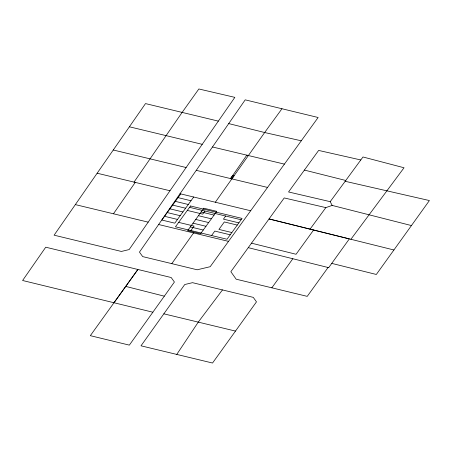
<?xml version="1.0" encoding="UTF-8"?>
<svg xmlns="http://www.w3.org/2000/svg" width="452" height="452" viewBox="0 0 452 452"><rect width="100%" height="100%" fill="white"/><g stroke="black" fill="none" stroke-linecap="round" stroke-linejoin="round"><path stroke-width="0.68" d="M176.772 354.419L198.422 321.892L222.469 289.918M218.344 121.125L145.504 103.587L54.104 235.181L121.373 251.448L129.148 249.566L234.842 97.361L198.857 88.971L182.122 112.412L134.024 182.099L169.992 190.755M113.446 213.785L135.255 182.399L97.146 173.218M158.629 224.514L245.21 99.847L318.135 117.497L210.18 266.703L197.191 269.782L142.691 256.606L139.459 252.109L158.629 224.514L228.52 241.374M231.87 178.885L234.108 175.692L232.78 175.382L230.582 178.574L246.82 155.166L284.41 164.121M215.333 202.236L264.663 132.526L281.969 108.751M171.794 263.635L193.586 232.949M164.319 296.179L174.41 282.02L171.178 277.522L45.737 247.199L22.6 280.5L152.861 312.208L164.319 296.179L125.735 286.404L90.327 335.672L129.345 345.125L152.861 312.208M163.844 313.829L184.744 284.528L192.512 282.675L253.261 297.371L256.476 301.857L212.536 363.029L141.001 345.814L163.844 313.829L235.475 331.079M125.735 286.404L137.888 269.477L113.983 302.738M350.888 239.289L404.043 167.76L362.979 156.985L345.158 181.292L429.4 200.552L376.324 274.466L331.757 263.386M180.766 193.902L161.861 220.045L174.794 223.164L193.699 197.021M190.885 230.531L194.094 226.096L178.659 222.378M204.976 211.05L202.739 214.146L187.303 210.423M211.587 235.52L214.796 231.085L230.226 234.808M225.678 216.039L223.435 219.135L238.871 222.859M411.456 225.565L332.163 205.423L325.847 207.615L284.229 197.942L230.859 271.708L236.17 279.195L307.23 296.365L328.067 267.505M332.163 205.423L330.209 201.665L288.551 191.97L318.632 150.431L360.798 159.963M271.838 287.811L292.834 258.747M248.244 247.656L328.683 267.652L349.339 238.899L313.592 230.028L296.066 254.273L251.498 243.17M310.066 229.136L325.847 207.615M330.209 201.665L345.774 180.478L304.416 170.082M301.281 140.804L264.663 132.526L228.718 123.588M212.48 146.973L248.363 155.533M196.258 170.347L267.539 187.439M129.385 126.792L202.23 144.329M113.266 149.996L186.111 167.528M180.003 193.722L250.662 210.751M178.065 197.637L190.998 200.756M175.365 201.372L188.298 204.49M189.541 207.327L241.108 219.757M172.664 205.106L185.597 208.225M201.123 211.965L214.062 215.084M169.963 208.841L182.896 211.96M198.422 215.7L211.361 218.819M237.272 225.068L224.333 221.949L218.932 229.418L231.87 232.537M167.263 212.576L180.195 215.694M195.722 219.435L208.66 222.553M164.562 216.31L177.495 219.429M193.021 223.169L205.959 226.288M190.32 226.904L203.259 230.023M75.337 204.603L148.183 222.141M393.912 249.979L269.042 218.937L313.592 230.028M190.512 205.988L175.449 226.814L227.017 239.244L242.08 218.418L190.512 205.988M203.824 208.236L187.62 230.639L200.558 233.757L216.762 211.35L203.824 208.236"/></g></svg>
